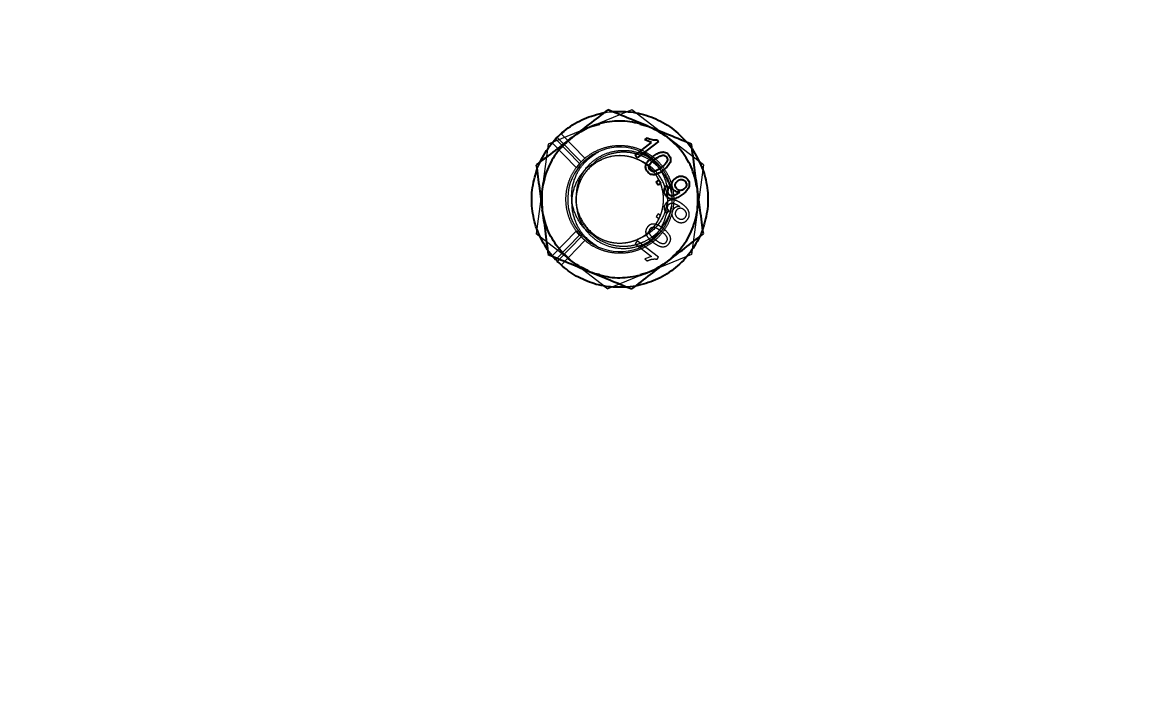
# Model space of a CAD drawing. Header units: millimetres. Extents: x 1293 to 41893, y 1011 to 26911.
# Drawn here: x 10981.1 to 11124.9, y 7173.6 to 7258.8 of the extents above; entities that cross this region are included whole.
import ezdxf

# ---------------------------------------------------------------- set-up
doc = ezdxf.new("R2010")
doc.units = ezdxf.units.MM
doc.header["$LTSCALE"] = 50
doc.linetypes.add('HIDDEN', pattern=[1.905, 1.27, -0.635])
doc.layers.add('CAPA_1', color=7, linetype='Continuous')
doc.layers.add('MAQUINAS', color=11, linetype='Continuous')
doc.styles.add('SLDTEXTSTYLE0', font='TXT', dxfattribs={"width": 0.75})
doc.dimstyles.new('SLDDIMSTYLE0', dxfattribs={"dimtxt": 100, "dimasz": 100, "dimexe": 0, "dimexo": 0.0625, "dimgap": 25, "dimtad": 2, "dimdec": 0, "dimlfac": 1.5, "dimrnd": 1e-09, "dimzin": 12, "dimdsep": 46, "dimtxsty": 'SLDTEXTSTYLE0', "dimsah": 1, "dimcen": 0.09, "dimadec": 0, "dimazin": 3, "dimtfac": 1, "dimtdec": 0, "dimtofl": 0, "dimtmove": 0, "dimatfit": 3, "dimfxl": 1, "dimfrac": 2, "dimtolj": 1, "dimtzin": 12, "dimarcsym": 0})

# ---------------------------------------------------------------- blocks, each defined once
blk = doc.blocks.new('_D_15')
at = {"layer": 'CAPA_1', "transparency": 16777216}
for p, q in [((6530.12, 8742.38), (6530.12, 9415.65)), ((16745.16, 6492), (16745.16, 9415.65)), ((6530.12, 9365.65), (16745.16, 9365.65))]:
    blk.add_line(p, q, dxfattribs=at)
for points in [[(6530.12, 9365.65), (6630.12, 9350.26), (6630.12, 9381.03)], [(16745.16, 9365.65), (16645.16, 9381.03), (16645.16, 9350.26)]]:
    blk.add_solid(points, dxfattribs=at)
at = {"layer": 'CAPA_1', "transparency": 16777216, "insert": (11452.92, 9494.55), "char_height": 100, "attachment_point": 1, "style": 'SLDTEXTSTYLE0'}
blk.add_mtext('15323', dxfattribs=at)

msp = doc.modelspace()

# ---------------------------------------------------------------- linework, layer by layer
at = {"layer": 'MAQUINAS', "linetype": 'HIDDEN', "lineweight": 18}
for p, q in [((11058.9181723, 7247.6228082), (11048.2433864, 7243.2202773)), ((11054.8888354, 7247.0998635), (11055.624484, 7247.2850493)), ((11055.3893115, 7247.2537224), (11056.4281724, 7247.3921073)), ((11055.8461342, 7247.314575), (11056.968904, 7247.3740415)), ((11068.0682689, 7240.5794379), (11058.9181723, 7247.6228082)), ((11053.5807794, 7245.4215427), (11052.4362529, 7244.7630813)), ((11053.5807794, 7245.4215427), (11054.8274319, 7245.7535401)), ((11059.9595341, 7245.7535401), (11061.2195516, 7245.4138537)), ((11048.8799674, 7243.4828181), (11049.1951424, 7243.8905154)), ((11049.1951424, 7243.8905154), (11052.2522493, 7240.7588164)), ((11049.3909741, 7244.0934968), (11049.8797114, 7244.5587791)), ((11052.4443252, 7240.9656453), (11049.3909741, 7244.0934968)), ((11049.8797114, 7244.5587791), (11050.2735414, 7244.8483422)), ((11052.9368184, 7241.4270801), (11049.8797114, 7244.5587791)), ((11051.2245549, 7244.0265731), (11050.382901, 7243.187489)), ((11063.4932206, 7244.101123), (11064.404065, 7243.187489)), ((11048.2433864, 7243.2202773), (11046.7186971, 7231.774376)), ((11048.7465707, 7243.3840875), (11051.8257106, 7240.229818)), ((11065.8069612, 7243.6157442), (11066.7408222, 7242.400596)), ((11065.9842008, 7243.4509781), (11066.6234762, 7242.6204906)), ((11046.7985936, 7239.9796512), (11047.1981793, 7240.9485237)), ((11046.9441724, 7240.3326349), (11047.4768878, 7241.3960519)), ((11052.9368184, 7241.4270801), (11052.4443252, 7240.9656453)), ((11053.0493011, 7241.5053336), (11052.9368184, 7241.4270801)), ((11055.3858625, 7241.3876672), (11055.2581336, 7241.3216555)), ((11061.611865, 7241.3170203), (11061.4599748, 7241.4597177)), ((11046.6900398, 7239.5061077), (11046.8685021, 7240.1491578)), ((11052.2522493, 7240.7588164), (11051.8351512, 7240.1890732)), ((11068.0682689, 7240.5794379), (11066.5435796, 7229.1335366)), ((11047.8168498, 7238.7429581), (11047.4810417, 7237.4973266)), ((11063.8319053, 7234.5717367), (11064.0029633, 7235.3104701)), ((11064.9944313, 7235.3149143), (11065.0594937, 7235.2622349)), ((11047.8168498, 7233.6108558), (11047.4810182, 7234.8719062)), ((11062.2928773, 7234.3446739), (11062.0250812, 7233.996778)), ((11062.0250812, 7233.996778), (11062.3729772, 7233.7289819)), ((11062.6407732, 7234.0768778), (11062.2928773, 7234.3446739)), ((11063.3823533, 7234.3924949), (11063.684939, 7234.7136112)), ((11067.3059243, 7234.8564872), (11066.9701162, 7233.6108558)), ((11052.8740086, 7232.961592), (11053.1913036, 7232.5190955)), ((11067.9883724, 7232.3741627), (11067.5887867, 7231.4052902)), ((11068.1085578, 7232.8984468), (11067.7572533, 7231.8137698)), ((11055.3893115, 7225.1000915), (11046.7186971, 7231.774376)), ((11048.7465707, 7228.9697264), (11051.8257106, 7232.1239959)), ((11049.3884242, 7228.6612963), (11052.2522493, 7231.5949975)), ((11052.4443252, 7231.3881686), (11049.6693157, 7228.5454501)), ((11052.9368184, 7230.9267338), (11049.8797114, 7227.7950348)), ((11051.8026469, 7232.1630695), (11052.5472904, 7231.3004024)), ((11052.2522493, 7231.5949975), (11051.8257106, 7232.1239959)), ((11059.6149166, 7230.8657145), (11059.3471205, 7230.5178186)), ((11062.3285049, 7228.7769052), (11059.6149166, 7230.8657145)), ((11061.2151416, 7230.7534227), (11061.6608104, 7231.0717542)), ((11067.6740607, 7231.6120533), (11067.3160585, 7230.9673646)), ((11049.4012904, 7228.2708851), (11048.1431571, 7229.7714247)), ((11048.7465707, 7228.9697264), (11048.1634898, 7229.7333233)), ((11059.3471205, 7230.5178186), (11061.4616755, 7228.8901206)), ((11051.2937454, 7228.2526908), (11050.382901, 7229.1663249)), ((11066.5435796, 7229.1335366), (11055.8687937, 7224.7310057)), ((11061.4616755, 7228.8901206), (11060.5795623, 7228.5718734)), ((11060.5795623, 7228.5718734), (11060.9002788, 7228.3249989)), ((11062.1561112, 7228.5529472), (11062.3285049, 7228.7769052)), ((11064.404065, 7229.1663249), (11063.5624111, 7228.3272408)), ((11061.2061866, 7226.9322711), (11059.9595341, 7226.6002738)), ((11055.3893115, 7225.1000915), (11055.8687937, 7224.7310057)), ((11059.4615071, 7225.1197214), (11057.9194652, 7224.9721302)), ((11059.3976545, 7225.1000915), (11058.3587936, 7224.9617065))]:
    msp.add_line(p, q, dxfattribs=at)
at = {"layer": 'MAQUINAS', "linetype": 'Continuous', "lineweight": 25}
for p, q in [((11060.5795623, 7243.7819405), (11060.9002788, 7244.028815)), ((11062.1561112, 7243.8008667), (11062.3285049, 7243.5769087)), ((11059.3471205, 7241.8359953), (11061.4616755, 7243.4636933)), ((11062.3285049, 7243.5769087), (11059.6149166, 7241.4880993)), ((11061.4616755, 7243.4636933), (11060.5795623, 7243.7819405)), ((11059.6149166, 7241.4880993), (11059.3471205, 7241.8359953)), ((11062.0250812, 7238.3570359), (11062.3729772, 7238.624832)), ((11062.2928773, 7238.00914), (11062.0250812, 7238.3570359)), ((11062.6407732, 7238.276936), (11062.2928773, 7238.00914)), ((11062.3729772, 7238.624832), (11062.6407732, 7238.276936)), ((11063.3823533, 7237.961319), (11063.684939, 7237.6402027)), ((11064.9944313, 7237.0388996), (11065.0594937, 7237.091579)), ((11049.1951424, 7228.4632985), (11048.7465707, 7228.9697264)), ((11049.1951424, 7228.4632985), (11049.3884242, 7228.6612963)), ((11049.3909741, 7228.260317), (11049.6693157, 7228.5454501))]:
    msp.add_line(p, q, dxfattribs=at)
at = {"layer": 'MAQUINAS', "linetype": 'HIDDEN', "lineweight": 18}
msp.add_arc((11057.393483, 7236.1769069), 6.6666667, 37.587605897, 307.587605897, dxfattribs=at)
at = {"layer": 'MAQUINAS', "linetype": 'Continuous', "lineweight": 25}
for points in [[(11047.1981793, 7240.9485237), (11047.6335053, 7241.7334687), (11048.5041573, 7243.3033588), (11050.4701008, 7245.171126), (11052.7787095, 7246.5937343), (11054.5191108, 7247.0337264), (11055.3893115, 7247.2537224)], [(11056.4281724, 7247.3921073), (11057.3256178, 7247.4075765), (11059.1205085, 7247.4385147), (11061.7210141, 7246.6698413), (11064.1073334, 7245.3818317), (11065.3585783, 7244.094596), (11065.9842008, 7243.4509781)], [(11061.2061866, 7245.4215427), (11060.3737534, 7245.6934749), (11058.7088869, 7246.2373392), (11056.0597704, 7246.1891388), (11053.4904115, 7245.5421948), (11052.0259674, 7244.5814803), (11051.2937454, 7244.101123)], [(11067.3059243, 7237.4973266), (11067.1252078, 7238.354201), (11066.7637749, 7240.0679499), (11065.3974738, 7242.3380519), (11063.5525245, 7244.23971), (11061.9882992, 7245.0275985), (11061.2061866, 7245.4215427)], [(11051.2937454, 7244.101123), (11050.6420286, 7243.5161808), (11049.338595, 7242.3462963), (11048.0557795, 7240.0279938), (11047.33137, 7237.4793918), (11047.4311512, 7235.7307888), (11047.4810417, 7234.8564872)], [(11066.6234762, 7242.6204906), (11067.0855955, 7241.8510147), (11068.0098342, 7240.3120629), (11068.6443963, 7237.6756223), (11068.7221069, 7234.9650044), (11068.2329505, 7233.2377766), (11067.9883724, 7232.3741627)], [(11048.1634898, 7229.7333233), (11047.7013705, 7230.5027992), (11046.7771318, 7232.041751), (11046.1425697, 7234.6781916), (11046.0648591, 7237.3888095), (11046.5540155, 7239.1160373), (11046.7985936, 7239.9796512)], [(11063.4932206, 7228.2526908), (11064.1449374, 7228.8376331), (11065.448371, 7230.0075176), (11066.7311865, 7232.32582), (11067.455596, 7234.8744221), (11067.3558148, 7236.6230251), (11067.3059243, 7237.4973266)], [(11053.5807794, 7226.9322711), (11052.7986668, 7227.3262154), (11051.2344415, 7228.1141039), (11049.3894922, 7230.015762), (11048.0231911, 7232.285864), (11047.6617582, 7233.9996128), (11047.4810417, 7234.8564872)], [(11067.5887867, 7231.4052902), (11067.1534607, 7230.6203452), (11066.2828087, 7229.0504551), (11064.3168652, 7227.1826879), (11062.0082565, 7225.7600796), (11060.2678552, 7225.3200875), (11059.3976545, 7225.1000915)], [(11058.3587936, 7224.9617065), (11057.5346194, 7224.9428551), (11055.886271, 7224.9051521), (11053.4803213, 7225.5383283), (11051.237533, 7226.6150857), (11050.0064937, 7227.7119066), (11049.3909741, 7228.260317)], [(11053.5807794, 7226.9322711), (11054.4132126, 7226.660339), (11056.0780791, 7226.1164747), (11058.7271956, 7226.1646751), (11061.2965545, 7226.811619), (11062.7609986, 7227.7723336), (11063.4932206, 7228.2526908)]]:
    msp.add_open_spline(points, degree=3, dxfattribs=at)
for points, knots in [([(11055.8687937, 7247.6228082), (11055.069132, 7247.0072613), (11053.5681836, 7245.8518926), (11052.0180247, 7244.6586437), (11051.2937454, 7244.101123)], [0, 0, 0, 0, 0.5327709195, 1, 1, 1, 1]), ([(11061.2061866, 7245.4215427), (11060.36122, 7245.7700267), (11058.5527566, 7246.5158792), (11056.8017037, 7247.2380543), (11055.8687937, 7247.6228082)], [0, 0, 0, 0, 0.4672290805, 1, 1, 1, 1]), ([(11066.5435796, 7243.2202773), (11065.6106695, 7243.6050311), (11063.8596167, 7244.3272062), (11062.0511533, 7245.0730587), (11061.2061866, 7245.4215427)], [0, 0, 0, 0, 0.5327709195, 1, 1, 1, 1]), ([(11051.2937454, 7244.101123), (11050.569466, 7243.5436024), (11049.0193071, 7242.3503535), (11047.5183587, 7241.1949847), (11046.7186971, 7240.5794379)], [0, 0, 0, 0, 0.4672290805, 1, 1, 1, 1]), ([(11060.9002788, 7244.028815), (11061.1011585, 7243.9422677), (11061.5022234, 7243.7694725), (11061.9384003, 7243.790414), (11062.1561112, 7243.8008667)], [0, 0, 0, 0, 0.5008657323, 1, 1, 1, 1]), ([(11067.3059243, 7237.4973266), (11067.1852369, 7238.4033312), (11066.9269324, 7240.3424327), (11066.676828, 7242.2199765), (11066.5435796, 7243.2202773)], [0, 0, 0, 0, 0.4672290805, 1, 1, 1, 1]), ([(11060.7140219, 7240.5292055), (11060.7586274, 7240.6431323), (11060.8479036, 7240.8711521), (11061.1532042, 7241.2583351), (11061.4349211, 7241.4924632), (11061.6227189, 7241.6485375)], [0, 0, 0, 0, 0.249753552, 0.499871473, 1, 1, 1, 1]), ([(11061.2322137, 7239.9628565), (11061.195243, 7240.0226013), (11061.1212812, 7240.1421239), (11061.1140474, 7240.3565989), (11061.1618834, 7240.5617749), (11061.3980279, 7240.9114773), (11061.672258, 7241.1281622), (11061.8916022, 7241.3014784)], [0, 0, 0, 0, 0.1246963828, 0.2494616582, 0.3744323466, 0.4996371137, 1, 1, 1, 1]), ([(11061.6227189, 7241.6485375), (11061.7793839, 7241.7625139), (11062.0923273, 7241.9901856), (11062.5436849, 7242.1966551), (11062.9312042, 7242.2485662), (11063.2213777, 7242.1992668), (11063.4764386, 7242.0574458), (11063.6037609, 7241.9108164), (11063.6674852, 7241.837429)], [0, 0, 0, 0, 0.2504817087, 0.5003455958, 0.6317049057, 0.7502211388, 0.8749866995, 1, 1, 1, 1]), ([(11061.8916022, 7241.3014784), (11062.0443414, 7241.4126885), (11062.2734369, 7241.5794939), (11062.6091179, 7241.7603706), (11062.7949239, 7241.7988445), (11062.8877046, 7241.8180562)], [0, 0, 0, 0, 0.5003723119, 0.7505151407, 1, 1, 1, 1]), ([(11063.3514499, 7241.6002177), (11063.3889593, 7241.5406584), (11063.4639766, 7241.4215426), (11063.4752487, 7241.2062647), (11063.4236624, 7241.0013955), (11063.1913608, 7240.648679), (11062.915582, 7240.431505), (11062.6949904, 7240.2577906)], [0, 0, 0, 0, 0.1247447425, 0.24948375779, 0.37447081842, 0.49964809889, 1, 1, 1, 1]), ([(11062.8877046, 7241.8180562), (11062.9322014, 7241.8164463), (11063.0211663, 7241.8132276), (11063.1491807, 7241.7718283), (11063.2642253, 7241.701425), (11063.3223715, 7241.6339575), (11063.3514499, 7241.6002177)], [0, 0, 0, 0, 0.25015845617, 0.50015557244, 0.75003243026, 1, 1, 1, 1]), ([(11063.6674852, 7241.837429), (11063.721693, 7241.7567672), (11063.8300641, 7241.5955097), (11063.9038739, 7241.3088636), (11063.8801605, 7241.0141647), (11063.63263, 7240.4824365), (11063.2597065, 7240.1637354), (11062.9616993, 7239.9090578)], [0, 0, 0, 0, 0.125373348, 0.2506437386, 0.375697515, 0.5011131747, 1, 1, 1, 1]), ([(11046.7186971, 7240.5794379), (11046.8519455, 7239.5791371), (11047.1020499, 7237.7015933), (11047.3603544, 7235.7624918), (11047.4810417, 7234.8564872)], [0, 0, 0, 0, 0.5327709195, 1, 1, 1, 1]), ([(11060.9191073, 7239.7218401), (11060.8401255, 7239.8438028), (11060.7215014, 7240.0269805), (11060.6900854, 7240.2795923), (11060.6939334, 7240.4232119), (11060.7073258, 7240.4938747), (11060.7140219, 7240.5292055)], [0, 0, 0, 0, 0.4987953461, 0.7491482596, 0.8745764119, 1, 1, 1, 1]), ([(11062.9616993, 7239.9090578), (11062.8052317, 7239.7950803), (11062.4926739, 7239.5674001), (11062.045296, 7239.3640692), (11061.6591001, 7239.3102948), (11061.368098, 7239.3567122), (11061.1096718, 7239.5017297), (11060.9826689, 7239.6484236), (11060.9191073, 7239.7218401)], [0, 0, 0, 0, 0.2504758129, 0.5003473544, 0.6257683408, 0.7501761831, 0.8749696966, 1, 1, 1, 1]), ([(11062.6949904, 7240.2577906), (11062.4713462, 7240.0898913), (11062.1917459, 7239.8799833), (11061.7932053, 7239.7426537), (11061.5825717, 7239.7473587), (11061.3776935, 7239.810751), (11061.280693, 7239.9121693), (11061.2322137, 7239.9628565)], [0, 0, 0, 0, 0.5004095025, 0.6256126137, 0.7505796735, 0.875343692, 1, 1, 1, 1]), ([(11064.2268077, 7237.4400821), (11064.1879497, 7237.496743), (11064.1102599, 7237.6100264), (11064.0451725, 7237.8064107), (11064.0239106, 7238.0118933), (11064.0478675, 7238.216928), (11064.1121174, 7238.4141052), (11064.2479697, 7238.6547869), (11064.4038577, 7238.7917568), (11064.5074354, 7238.8827647)], [0, 0, 0, 0, 0.1250740585, 0.2500636243, 0.3732612247, 0.5001992382, 0.6242961008, 0.7503685137, 1, 1, 1, 1]), ([(11064.6215081, 7237.575099), (11064.5719641, 7237.6507777), (11064.4977333, 7237.7641652), (11064.4650124, 7237.9424987), (11064.4711049, 7238.0772984), (11064.5062771, 7238.208127), (11064.5880829, 7238.3696515), (11064.6894314, 7238.4603788), (11064.7567495, 7238.5206421)], [0, 0, 0, 0, 0.2495205461, 0.3738507838, 0.4998887841, 0.6240955932, 0.7503154422, 1, 1, 1, 1]), ([(11064.5074354, 7238.8827647), (11064.628633, 7238.9635006), (11064.8112299, 7239.0851377), (11065.0951914, 7239.1524718), (11065.3141066, 7239.1586482), (11065.5275658, 7239.1195424), (11065.7989645, 7239.0105365), (11065.9484408, 7238.8510362), (11066.0483597, 7238.7444167)], [0, 0, 0, 0, 0.24986885846, 0.37645352867, 0.50034766571, 0.6272386366, 0.7508240847, 1, 1, 1, 1]), ([(11064.7567495, 7238.5206421), (11064.8364994, 7238.5739978), (11064.9957893, 7238.6805687), (11065.2411005, 7238.7180132), (11065.4300109, 7238.6918906), (11065.610963, 7238.6238009), (11065.7097592, 7238.5199987), (11065.7762596, 7238.4501287)], [0, 0, 0, 0, 0.2502503989, 0.4998417518, 0.6295762977, 0.7506653539, 1, 1, 1, 1]), ([(11066.0483597, 7238.7444167), (11066.1007775, 7238.6654813), (11066.2055974, 7238.5076343), (11066.2750527, 7238.2287519), (11066.2763044, 7237.9436709), (11066.1726282, 7237.5772177), (11065.8853893, 7237.1888917), (11065.5922136, 7236.9528217), (11065.4452482, 7236.8344826)], [0, 0, 0, 0, 0.1250635897, 0.2500895576, 0.3751100052, 0.5001693996, 0.7494409524, 1, 1, 1, 1]), ([(11065.7762596, 7238.4501287), (11065.8252375, 7238.3719861), (11065.8984315, 7238.2552074), (11065.9181156, 7238.0714325), (11065.9007192, 7237.9353892), (11065.8548323, 7237.804918), (11065.7602709, 7237.6471879), (11065.6557044, 7237.5569761), (11065.5862299, 7237.497039)], [0, 0, 0, 0, 0.2490168506, 0.3721383925, 0.4993654558, 0.6235619335, 0.7498926933, 1, 1, 1, 1]), ([(11063.2635783, 7236.6761198), (11063.1975955, 7236.7764766), (11063.098376, 7236.9273849), (11063.0476922, 7237.1628949), (11063.0473469, 7237.4014878), (11063.1426517, 7237.6943131), (11063.3023687, 7237.8722234), (11063.3823533, 7237.961319)], [0, 0, 0, 0, 0.2498594906, 0.3757183909, 0.500481002, 0.7498462328, 1, 1, 1, 1]), ([(11065.4452482, 7236.8344826), (11065.278889, 7236.7131442), (11064.946736, 7236.4708797), (11064.4626115, 7236.2635778), (11064.048355, 7236.2302963), (11063.7432655, 7236.2949343), (11063.4684414, 7236.4433582), (11063.3318851, 7236.5985109), (11063.2635783, 7236.6761198)], [0, 0, 0, 0, 0.2504849429, 0.5001185141, 0.6278991852, 0.7500923696, 0.8749936752, 1, 1, 1, 1]), ([(11063.684939, 7237.6402027), (11063.6358353, 7237.5818399), (11063.5471539, 7237.4764364), (11063.4809413, 7237.3138052), (11063.4726559, 7237.1827233), (11063.4917826, 7237.0805284), (11063.5303125, 7236.9835163), (11063.5704336, 7236.9273028), (11063.5904928, 7236.8991979)], [0, 0, 0, 0, 0.27647679925, 0.49931795982, 0.6237184282, 0.74949618787, 0.87475616277, 1, 1, 1, 1]), ([(11063.5904928, 7236.8991979), (11063.634703, 7236.8499506), (11063.7230862, 7236.751497), (11063.9038962, 7236.6629115), (11064.1022919, 7236.6322192), (11064.4914633, 7236.719301), (11064.7709768, 7236.8969109), (11064.9944313, 7237.0388996)], [0, 0, 0, 0, 0.1252073258, 0.2503100191, 0.3753386279, 0.50062014744, 1, 1, 1, 1]), ([(11065.0594937, 7237.091579), (11064.9809943, 7237.0885179), (11064.8235025, 7237.0823766), (11064.5952117, 7237.1505329), (11064.3841843, 7237.2628683), (11064.2791883, 7237.381099), (11064.2268077, 7237.4400821)], [0, 0, 0, 0, 0.24894317678, 0.4994502947, 0.7502849385, 1, 1, 1, 1]), ([(11065.5862299, 7237.497039), (11065.5104792, 7237.4458975), (11065.395866, 7237.3685188), (11065.2190255, 7237.3201143), (11065.0813079, 7237.3135439), (11064.9474764, 7237.3373017), (11064.7773925, 7237.4072088), (11064.6839858, 7237.5078094), (11064.6215081, 7237.575099)], [0, 0, 0, 0, 0.2499764907, 0.3782221671, 0.5003423322, 0.6274524307, 0.7508110927, 1, 1, 1, 1]), ([(11068.0682689, 7231.774376), (11067.9350205, 7232.7746767), (11067.6849161, 7234.6522206), (11067.4266116, 7236.591322), (11067.3059243, 7237.4973266)], [0, 0, 0, 0, 0.53277091955, 1, 1, 1, 1]), ([(11047.4810417, 7234.8564872), (11047.6017291, 7233.9504826), (11047.8600335, 7232.0113812), (11048.110138, 7230.1338374), (11048.2433864, 7229.1335366)], [0, 0, 0, 0, 0.4672290805, 1, 1, 1, 1]), ([(11063.4932206, 7228.2526908), (11064.2175, 7228.8102115), (11065.7676589, 7230.0034604), (11067.2686073, 7231.1588291), (11068.0682689, 7231.774376)], [0, 0, 0, 0, 0.4672290805, 1, 1, 1, 1]), ([(11048.2433864, 7229.1335366), (11049.1762964, 7228.7487827), (11050.9273493, 7228.0266076), (11052.7358127, 7227.2807551), (11053.5807794, 7226.9322711)], [0, 0, 0, 0, 0.5327709195, 1, 1, 1, 1]), ([(11058.9181723, 7224.7310057), (11059.717834, 7225.3465525), (11061.2187824, 7226.5019213), (11062.7689413, 7227.6951702), (11063.4932206, 7228.2526908)], [0, 0, 0, 0, 0.5327709195, 1, 1, 1, 1]), ([(11053.5807794, 7226.9322711), (11054.425746, 7226.5837872), (11056.2342094, 7225.8379346), (11057.9852623, 7225.1157596), (11058.9181723, 7224.7310057)], [0, 0, 0, 0, 0.46722908045, 1, 1, 1, 1])]:
    msp.add_open_spline(points, degree=3, knots=knots, dxfattribs=at)
at = {"layer": 'MAQUINAS', "linetype": 'HIDDEN', "lineweight": 18}
for points in [[(11051.8257106, 7232.1239959), (11051.5861558, 7232.4947189), (11051.1070461, 7233.2361651), (11050.6741936, 7234.4962947), (11050.4735508, 7235.8074858), (11050.5311146, 7237.1351161), (11050.8397796, 7238.4267696), (11051.389541, 7239.6359583), (11052.1598397, 7240.7179901), (11053.1224674, 7241.6331758), (11054.2420269, 7242.3478687), (11055.4773872, 7242.8358124), (11056.7831534, 7243.0790763), (11058.1113461, 7243.0687222), (11059.4131611, 7242.8051303), (11060.6407637, 7242.2979863), (11061.7490459, 7241.5659251), (11062.6972842, 7240.635846), (11063.4506359, 7239.5419245), (11063.9814193, 7238.3243564), (11064.270131, 7237.027881), (11064.3061623, 7235.7001367), (11064.0881892, 7234.3899112), (11063.6242212, 7233.1453485), (11062.9313062, 7232.0121791), (11062.0349069, 7231.0320426), (11060.9679549, 7230.240948), (11059.7696781, 7229.6679859), (11058.4840214, 7229.3341271), (11057.1585444, 7229.2519472), (11055.8407627, 7229.4233158), (11054.5835338, 7229.8462283), (11053.416499, 7230.4891262), (11052.7683831, 7231.0884878), (11052.4443252, 7231.3881686)], [(11052.9684938, 7232.7707312), (11052.5891975, 7233.4010804), (11051.8306047, 7234.6617789), (11051.7201213, 7236.9224387), (11052.4249888, 7239.0323672), (11053.8992245, 7240.7175537), (11055.9019566, 7241.7087948), (11058.1326909, 7241.8585726), (11060.2506369, 7241.1431755), (11061.9336788, 7239.671764), (11062.9254811, 7237.6682648), (11063.0751585, 7235.4377749), (11062.3596018, 7233.3196182), (11060.8889292, 7231.6371744), (11058.882634, 7230.6431906), (11056.662589, 7230.5016409), (11054.505449, 7231.1868682), (11053.4808122, 7232.2427768), (11052.9684938, 7232.7707312)], [(11062.6762937, 7240.2433987), (11062.9235981, 7239.8815399), (11063.4182069, 7239.1578222), (11063.8682395, 7237.915659), (11064.101023, 7236.6151551), (11064.0355068, 7235.7410197), (11064.0027488, 7235.303952)], [(11052.9684938, 7232.7707312), (11052.7613467, 7233.0738314), (11052.3470523, 7233.680032), (11051.9700959, 7234.720493), (11051.7751118, 7235.8098214), (11051.8299894, 7236.5420149), (11051.8574282, 7236.9081117)]]:
    msp.add_open_spline(points, degree=3, dxfattribs=at)
for points, knots in [([(11051.8574282, 7236.9081117), (11051.9004831, 7237.299798), (11051.9855359, 7238.0735563), (11052.4972886, 7239.3898983), (11053.440622, 7240.7060118), (11054.9012564, 7241.7908046), (11056.5684946, 7242.3891555), (11058.3345585, 7242.5068808), (11060.0627787, 7242.119999), (11061.5647058, 7241.3485778), (11062.3300966, 7240.5875999), (11062.6762937, 7240.2433987)], [0, 0, 0, 0, 0.0816770011, 0.1613491513, 0.291035136, 0.4131476663, 0.5342207305, 0.6547643612, 0.776345221, 0.8988377529, 1, 1, 1, 1]), ([(11059.7902977, 7242.3978171), (11060.4814042, 7241.9835545), (11061.6701171, 7241.2710169), (11062.9137527, 7239.5254745), (11063.518821, 7237.8507629), (11063.5030234, 7236.6863022), (11063.4973222, 7236.2660609)], [0, 0, 0, 0, 0.3146952274, 0.5412802635, 0.8344529942, 1, 1, 1, 1]), ([(11054.3400467, 7231.5066359), (11054.0443767, 7231.640792), (11053.0966786, 7232.0707967), (11051.985902, 7233.5096224), (11051.2103747, 7235.5031284), (11051.2039334, 7237.6576487), (11051.8374265, 7239.4869595), (11052.9688746, 7241.1254432), (11054.0342459, 7241.8368141), (11054.6726087, 7242.2630624)], [0, 0, 0, 0, 0.0732264463, 0.2347095547, 0.3940996147, 0.5545736249, 0.7120391065, 0.8274559063, 1, 1, 1, 1]), ([(11055.0123613, 7241.1946376), (11054.478625, 7240.9654892), (11053.2845769, 7240.4528499), (11051.978318, 7238.8555054), (11051.2124135, 7236.847644), (11051.2033921, 7234.6969728), (11051.8375261, 7232.8667059), (11052.9688399, 7231.2284223), (11054.0342329, 7230.5170192), (11054.6726087, 7230.0907515)], [0, 0, 0, 0, 0.1234541452, 0.2761854664, 0.4269371747, 0.5787140871, 0.727645522, 0.8368071581, 1, 1, 1, 1]), ([(11052.9684938, 7232.7707312), (11053.1326272, 7232.5744898), (11053.5426954, 7232.0842037), (11054.1401262, 7231.6168408), (11054.6869149, 7231.2873908), (11055.0715049, 7231.0908902), (11055.5602887, 7230.8917499), (11055.929334, 7230.7841378), (11056.131766, 7230.7371797), (11056.1320909, 7230.7371043), (11056.1325738, 7230.7369923), (11056.1334486, 7230.7367896), (11056.1350503, 7230.7364188), (11056.1380369, 7230.7357285), (11056.1437734, 7230.7344068), (11056.1553036, 7230.7317665), (11056.1800012, 7230.7261817), (11056.237237, 7230.7135944), (11056.4136813, 7230.6773596), (11057.0151894, 7230.5812466), (11057.6974782, 7230.5783787), (11058.3597181, 7230.6735507), (11058.7398626, 7230.751794), (11059.1657101, 7230.8742415), (11059.5419835, 7231.0183281), (11059.7703832, 7231.1231003), (11059.9991378, 7231.2351828), (11060.2898594, 7231.394618), (11060.6892228, 7231.6605646), (11061.064335, 7231.9597847), (11061.3940192, 7232.2726233), (11061.715112, 7232.6295656), (11062.043601, 7233.0647019), (11062.2963141, 7233.4897426), (11062.4362287, 7233.7766368), (11062.5419628, 7234.0082121), (11062.6656702, 7234.315891), (11062.8058606, 7234.7749503), (11062.9061688, 7235.2443793), (11062.9692784, 7235.7480837), (11062.9850409, 7236.2510531), (11062.9567719, 7236.715974), (11062.9025929, 7237.1137967), (11062.8443279, 7237.3990439), (11062.8018422, 7237.5677738), (11062.7456525, 7237.7787832), (11062.6474591, 7238.0886379), (11062.4740776, 7238.507395), (11062.2921061, 7238.8664312), (11062.1122446, 7239.1687961), (11061.8232822, 7239.595728), (11061.3640035, 7240.1387948), (11060.6978272, 7240.7059414), (11060.037821, 7241.1116842), (11059.4226164, 7241.3915471), (11058.8368313, 7241.5833331), (11058.2460689, 7241.7059428), (11057.6451203, 7241.7660718), (11056.6080257, 7241.7587078), (11055.1286502, 7241.4040818), (11053.5109596, 7240.3348485), (11052.2993019, 7238.7855162), (11052.0047196, 7237.533914), (11051.8574282, 7236.9081117)], [0, 0, 0, 0, 0.0250183382, 0.0625054019, 0.0734573726, 0.08753622, 0.1047409109, 0.1250701816, 0.1250803606, 0.1250883981, 0.1251028376, 0.1251288993, 0.1251763213, 0.1252638195, 0.1254290461, 0.1257527284, 0.126422042, 0.1279084082, 0.1314910489, 0.1440579464, 0.1875385457, 0.1974736046, 0.209566414, 0.2255093006, 0.2408045368, 0.2489692372, 0.2501056215, 0.2657484547, 0.28139119, 0.2970338275, 0.3126763675, 0.3258384015, 0.3440073866, 0.365974353, 0.3741241441, 0.3752533992, 0.3909020103, 0.4065504224, 0.4221986367, 0.4378466543, 0.456198942, 0.4713844333, 0.4834019825, 0.4954853163, 0.4998684362, 0.5004379051, 0.5168673923, 0.5316457016, 0.5447725302, 0.5562476096, 0.5660707053, 0.5952358284, 0.6255591057, 0.6513477916, 0.6708426514, 0.6916214939, 0.7115649494, 0.7298045646, 0.7506541572, 0.8129902501, 0.8753265878, 0.937663171, 1, 1, 1, 1]), ([(11064.0027488, 7237.0498619), (11063.925923, 7237.3612003), (11063.7722596, 7237.9839248), (11063.4082025, 7238.779903), (11062.9856702, 7239.4803773), (11062.49416, 7240.1154786), (11061.7086151, 7240.8876145), (11060.8905939, 7241.421178), (11060.1662299, 7241.7447017), (11059.7630618, 7241.8949524), (11059.3212782, 7242.025086), (11058.464981, 7242.2033754), (11057.1715066, 7242.2405964), (11055.5365229, 7241.8083327), (11054.2165638, 7241.076847), (11053.6458688, 7240.3693669), (11053.434074, 7240.1068088)], [0, 0, 0, 0, 0.06995325365, 0.13991720897, 0.19019268088, 0.24855125201, 0.31487984992, 0.43024676949, 0.4592136495, 0.48820591383, 0.52420612077, 0.55973200454, 0.67927376401, 0.80242532713, 0.9266766274, 1, 1, 1, 1]), ([(11059.7902977, 7229.9559968), (11060.4805083, 7230.3702328), (11061.6676803, 7231.0827246), (11062.9211981, 7232.8285606), (11063.5057053, 7234.5538148), (11063.5650594, 7236.4860901), (11063.0580753, 7238.3882355), (11061.9439523, 7239.9038542), (11060.7315837, 7240.8304285), (11060.0255621, 7241.1266696), (11059.6725423, 7241.2747939)], [0, 0, 0, 0, 0.1658148828, 0.2852039547, 0.4396784994, 0.5380553636, 0.6848651293, 0.8410092991, 0.920502639, 1, 1, 1, 1]), ([(11066.9701162, 7238.7429581), (11067.1362905, 7238.3245245), (11067.3152228, 7237.8739659), (11067.3101243, 7237.3994653), (11067.3097608, 7237.3656331)], [0, 0, 0, 0, 0.9286993413, 1, 1, 1, 1]), ([(11051.8574282, 7235.4457022), (11051.9004835, 7235.0540139), (11051.985537, 7234.2802532), (11052.4972918, 7232.9639095), (11053.4406273, 7231.6477967), (11054.9012635, 7230.5630054), (11056.5685034, 7229.9646565), (11058.3345686, 7229.8469338), (11060.0627892, 7230.2338186), (11061.5647119, 7231.005241), (11062.3300996, 7231.7662167), (11062.6762937, 7232.1104152)], [0, 0, 0, 0, 0.0816774123, 0.1613496543, 0.2910356176, 0.4131482179, 0.5342213435, 0.6547650432, 0.7763459841, 0.8988385876, 1, 1, 1, 1]), ([(11064.0027488, 7235.303952), (11063.925923, 7234.9926136), (11063.7722596, 7234.3698891), (11063.4082025, 7233.5739108), (11062.9856702, 7232.8734366), (11062.49416, 7232.2383352), (11061.7086153, 7231.4661996), (11060.8905931, 7230.932635), (11060.1662306, 7230.609113), (11059.7630588, 7230.4588583), (11059.3212925, 7230.328743), (11058.4648768, 7230.150328), (11057.1730115, 7230.114812), (11055.5309021, 7230.5395256), (11054.0276025, 7231.4157633), (11053.3216414, 7232.3189328), (11052.9684938, 7232.7707312)], [0, 0, 0, 0, 0.0665558736, 0.1331219291, 0.1809557007, 0.2364800042, 0.2995872586, 0.4093512184, 0.4369112803, 0.4644954938, 0.498747299, 0.5325478173, 0.6462838599, 0.7634543909, 0.8816712487, 1, 1, 1, 1]), ([(11063.4973222, 7236.087753), (11063.3651968, 7235.3946128), (11063.0913025, 7233.957741), (11061.939159, 7232.4503145), (11060.7324386, 7231.5233221), (11060.0258471, 7231.2271232), (11059.6725423, 7231.07902)], [0, 0, 0, 0, 0.3159019833, 0.6548613521, 0.8274263116, 1, 1, 1, 1]), ([(11064.0027488, 7235.303952), (11063.9214256, 7234.875542), (11063.7587789, 7234.0187194), (11063.339629, 7233.1227788), (11063.0005919, 7232.5656407), (11062.8169746, 7232.2954716), (11062.6204799, 7232.0346422), (11062.4527122, 7231.8331918), (11062.2924404, 7231.6539645), (11061.9943705, 7231.3373176), (11061.6935361, 7231.0878092), (11061.4599748, 7230.8940962)], [0, 0, 0, 0, 0.2499521683, 0.4999058112, 0.5624707111, 0.6250342165, 0.6875963471, 0.7501571225, 0.7756704072, 0.8258353255, 1, 1, 1, 1]), ([(11063.2635783, 7235.677694), (11063.1975987, 7235.5773368), (11063.0983212, 7235.426332), (11063.0476661, 7235.1908033), (11063.047391, 7234.9522163), (11063.1426492, 7234.6595004), (11063.3023679, 7234.4815903), (11063.3823533, 7234.3924949)], [0, 0, 0, 0, 0.2498591948, 0.3759561592, 0.5004815934, 0.749846529, 1, 1, 1, 1]), ([(11065.4452482, 7235.5193312), (11065.2788887, 7235.6406695), (11064.9467351, 7235.8829335), (11064.4625058, 7236.0902847), (11064.0482306, 7236.1235113), (11063.7431628, 7236.0588231), (11063.4684411, 7235.9104558), (11063.331885, 7235.755303), (11063.2635783, 7235.677694)], [0, 0, 0, 0, 0.2504849259, 0.5001184801, 0.6280398823, 0.7500923866, 0.8749936837, 1, 1, 1, 1]), ([(11063.684939, 7234.7136112), (11063.6357822, 7234.7720049), (11063.5470905, 7234.8773624), (11063.4807579, 7235.0402857), (11063.4729548, 7235.1709913), (11063.4965842, 7235.3082721), (11063.5529737, 7235.3961475), (11063.5904928, 7235.454616)], [0, 0, 0, 0, 0.2770742739, 0.4999140274, 0.6248342849, 0.7503808481, 1, 1, 1, 1]), ([(11063.5904928, 7235.454616), (11063.634703, 7235.5038633), (11063.7230862, 7235.6023169), (11063.9038962, 7235.6909024), (11064.1022919, 7235.7215946), (11064.4914633, 7235.6345129), (11064.7709768, 7235.456903), (11064.9944313, 7235.3149143)], [0, 0, 0, 0, 0.1252073258, 0.2503100191, 0.3753386279, 0.5006201474, 1, 1, 1, 1]), ([(11065.0594937, 7235.2622349), (11064.9808032, 7235.2652925), (11064.8225081, 7235.2714432), (11064.5939752, 7235.2027067), (11064.3833418, 7235.0901566), (11064.2789323, 7234.9724799), (11064.2268077, 7234.9137318)], [0, 0, 0, 0, 0.2495404591, 0.5019797072, 0.7513717736, 1, 1, 1, 1]), ([(11066.0483597, 7233.6093972), (11066.1007775, 7233.6883325), (11066.2055974, 7233.8461795), (11066.2750527, 7234.125062), (11066.2763044, 7234.4101429), (11066.1726282, 7234.7765962), (11065.8853893, 7235.1649222), (11065.5922136, 7235.4009922), (11065.4452482, 7235.5193312)], [0, 0, 0, 0, 0.1250635897, 0.2500895576, 0.3751100052, 0.5001693996, 0.7494409524, 1, 1, 1, 1]), ([(11064.2268077, 7234.9137318), (11064.2066401, 7234.8859958), (11064.1663035, 7234.8305217), (11064.1006918, 7234.7099762), (11064.0446931, 7234.54761), (11064.0240315, 7234.341709), (11064.0478866, 7234.1366779), (11064.1121758, 7233.939589), (11064.248055, 7233.6989508), (11064.4038556, 7233.5620584), (11064.5074354, 7233.4710492)], [0, 0, 0, 0, 0.0626107389, 0.1252263593, 0.2501941382, 0.3735862588, 0.5002863049, 0.6245798583, 0.750412027, 1, 1, 1, 1]), ([(11064.6215081, 7234.7787148), (11064.5719639, 7234.7030362), (11064.4977968, 7234.5897464), (11064.4650199, 7234.4114358), (11064.4710719, 7234.2767366), (11064.5062284, 7234.1457904), (11064.5880054, 7233.9842384), (11064.6894334, 7233.8934359), (11064.7567495, 7233.8331718)], [0, 0, 0, 0, 0.24952030926, 0.37352842553, 0.49988836722, 0.623789863, 0.75031567921, 1, 1, 1, 1]), ([(11065.5862299, 7234.8567749), (11065.5104791, 7234.9079175), (11065.3959589, 7234.9852349), (11065.2191396, 7235.0336755), (11065.0815431, 7235.0402847), (11064.9476023, 7235.0165491), (11064.7774806, 7234.9466963), (11064.6839864, 7234.8460036), (11064.6215081, 7234.7787148)], [0, 0, 0, 0, 0.2499766017, 0.3779151287, 0.5003420213, 0.627106401, 0.7508109821, 1, 1, 1, 1]), ([(11064.7567495, 7233.8331718), (11064.8364993, 7233.7798156), (11064.9957888, 7233.6732438), (11065.2409901, 7233.6358222), (11065.4299009, 7233.6618903), (11065.6108839, 7233.7299368), (11065.7097583, 7233.833817), (11065.7762596, 7233.9036852)], [0, 0, 0, 0, 0.250250228, 0.4998414106, 0.6292883971, 0.7506655241, 1, 1, 1, 1]), ([(11065.7762596, 7233.9036852), (11065.8252404, 7233.9818275), (11065.8983808, 7234.0985133), (11065.9181068, 7234.2822687), (11065.9007731, 7234.4182031), (11065.8548862, 7234.5487812), (11065.7603639, 7234.7065459), (11065.6557043, 7234.7968379), (11065.5862299, 7234.8567749)], [0, 0, 0, 0, 0.249017166, 0.3718446562, 0.4993648037, 0.6232259432, 0.7498923764, 1, 1, 1, 1]), ([(11060.9191073, 7232.6319738), (11060.8401255, 7232.5100111), (11060.7215014, 7232.3268333), (11060.6900854, 7232.0742215), (11060.6939334, 7231.930602), (11060.7073258, 7231.8599392), (11060.7140219, 7231.8246084)], [0, 0, 0, 0, 0.4987953461, 0.7491482596, 0.8745764119, 1, 1, 1, 1]), ([(11060.9191073, 7232.6319738), (11060.8408044, 7232.5100761), (11060.7231999, 7232.3269959), (11060.6825267, 7232.0378398), (11060.7035233, 7231.895687), (11060.7140219, 7231.8246084)], [0, 0, 0, 0, 0.4990363131, 0.7495101716, 1, 1, 1, 1]), ([(11062.9616993, 7232.4447561), (11062.8052314, 7232.558746), (11062.4926731, 7232.7864508), (11062.0449908, 7232.9897675), (11061.6587415, 7233.0437399), (11061.3678214, 7232.9968841), (11061.1096696, 7232.8520986), (11060.9826682, 7232.7053951), (11060.9191073, 7232.6319738)], [0, 0, 0, 0, 0.2504715078, 0.5003387545, 0.6261880614, 0.750180477, 0.8749718456, 1, 1, 1, 1]), ([(11061.2322137, 7232.3909574), (11061.195243, 7232.3312126), (11061.1212812, 7232.21169), (11061.1140474, 7231.997215), (11061.1618834, 7231.7920389), (11061.3980279, 7231.4423366), (11061.672258, 7231.2256517), (11061.8916022, 7231.0523354)], [0, 0, 0, 0, 0.1246963828, 0.2494616582, 0.3744323466, 0.4996371137, 1, 1, 1, 1]), ([(11062.6949904, 7232.0960233), (11062.4713462, 7232.2639226), (11062.1917459, 7232.4738306), (11061.7932053, 7232.6111602), (11061.5825717, 7232.6064552), (11061.3776935, 7232.5430629), (11061.280693, 7232.4416446), (11061.2322137, 7232.3909574)], [0, 0, 0, 0, 0.5004095025, 0.6256126137, 0.7505796735, 0.875343692, 1, 1, 1, 1]), ([(11063.6674852, 7230.5163849), (11063.721693, 7230.5970467), (11063.8300641, 7230.7583042), (11063.9038739, 7231.0449502), (11063.8801605, 7231.3396492), (11063.63263, 7231.8713774), (11063.2597065, 7232.1900785), (11062.9616993, 7232.4447561)], [0, 0, 0, 0, 0.125373348, 0.2506437386, 0.375697515, 0.5011131747, 1, 1, 1, 1]), ([(11064.5074354, 7233.4710492), (11064.6286332, 7233.3903148), (11064.8113277, 7233.2686151), (11065.0953101, 7233.2013206), (11065.3143477, 7233.1951844), (11065.5276932, 7233.2343082), (11065.7990547, 7233.3433694), (11065.9484415, 7233.5027767), (11066.0483597, 7233.6093972)], [0, 0, 0, 0, 0.2498687718, 0.3766540303, 0.5003478215, 0.6274593765, 0.7508241712, 1, 1, 1, 1]), ([(11060.7140219, 7231.8246084), (11060.7586274, 7231.7106816), (11060.8479036, 7231.4826618), (11061.1532042, 7231.0954788), (11061.4349211, 7230.8613506), (11061.6227189, 7230.7052764)], [0, 0, 0, 0, 0.249753552, 0.499871473, 1, 1, 1, 1]), ([(11061.8916022, 7231.0523354), (11062.0443414, 7230.9411254), (11062.2734369, 7230.77432), (11062.6091179, 7230.5934433), (11062.7949239, 7230.5549694), (11062.8877046, 7230.5357577)], [0, 0, 0, 0, 0.5003723119, 0.7505151407, 1, 1, 1, 1]), ([(11063.3514499, 7230.7535962), (11063.3889593, 7230.8131555), (11063.4639766, 7230.9322712), (11063.4752487, 7231.1475492), (11063.4236624, 7231.3524184), (11063.1913608, 7231.7051349), (11062.915582, 7231.9223089), (11062.6949904, 7232.0960233)], [0, 0, 0, 0, 0.1247447425, 0.2494837578, 0.3744708184, 0.4996480989, 1, 1, 1, 1]), ([(11061.6227189, 7230.7052764), (11061.7793842, 7230.5912998), (11062.0923284, 7230.3636278), (11062.5437969, 7230.1571074), (11062.93134, 7230.1052393), (11063.2214883, 7230.1546112), (11063.4764389, 7230.2963675), (11063.603761, 7230.4429973), (11063.6674852, 7230.5163849)], [0, 0, 0, 0, 0.2504815493, 0.5003452774, 0.6318664681, 0.7502212978, 0.8749867791, 1, 1, 1, 1]), ([(11062.8877046, 7230.5357577), (11062.9321765, 7230.5373873), (11063.0210916, 7230.5406453), (11063.1494793, 7230.5817496), (11063.2441974, 7230.6413712), (11063.3094416, 7230.7018534), (11063.3374468, 7230.7363482), (11063.3514499, 7230.7535962)], [0, 0, 0, 0, 0.2500549443, 0.4999486155, 0.749722078, 0.8748570557, 1, 1, 1, 1]), ([(11060.9002788, 7228.3249989), (11061.1011585, 7228.4115461), (11061.5022234, 7228.5843414), (11061.9384003, 7228.5633998), (11062.1561112, 7228.5529472)], [0, 0, 0, 0, 0.5008657323, 1, 1, 1, 1]), ([(11054.8274319, 7226.6002738), (11054.3819707, 7226.6655794), (11053.9023093, 7226.7358987), (11053.493929, 7226.9775644), (11053.4648112, 7226.9947954)], [0, 0, 0, 0, 0.9286993414, 1, 1, 1, 1])]:
    msp.add_open_spline(points, degree=3, knots=knots, dxfattribs=at)

# ---------------------------------------------------------------- dimensions: what is measured, and where the dimension line sits
at = {"layer": 'CAPA_1'}
dim = msp.add_linear_dim(base=(16745.1618891, 9365.6463094), p1=(6530.1246702, 8678.8772747), p2=(16745.1618891, 6428.5014528), dimstyle='SLDDIMSTYLE0', dxfattribs=at)
dim.commit()
dim.dimension.update_dxf_attribs({"geometry": '_D_15', "text_midpoint": (11637.6432797, 9365.6463094), "dimtype": 160})

doc.saveas('drawing.dxf')
